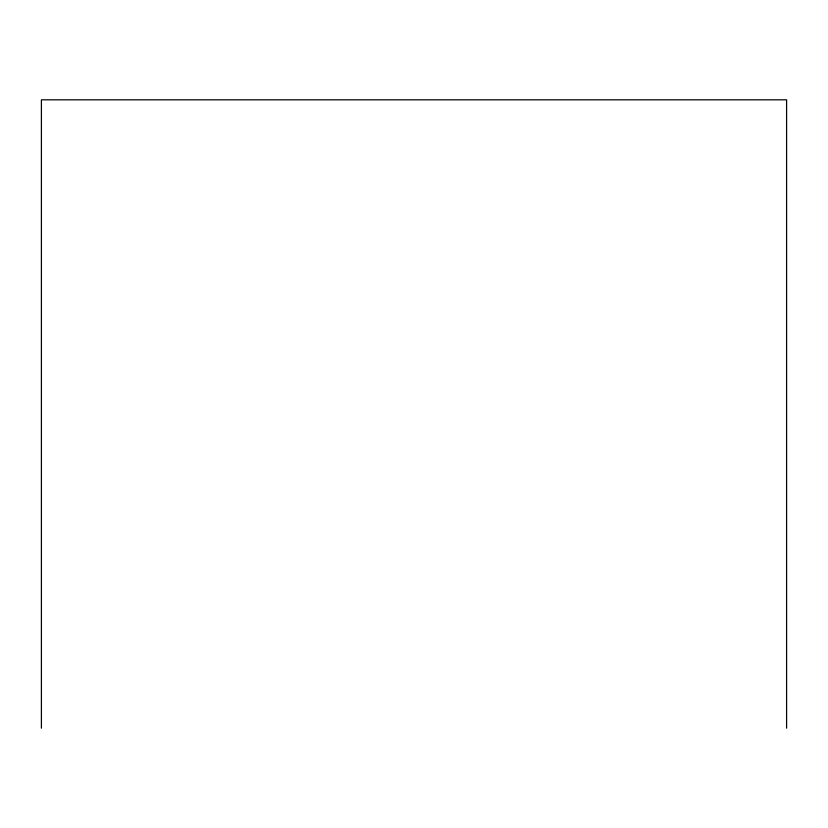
<?xml version="1.0" encoding="UTF-8"?>
<svg xmlns="http://www.w3.org/2000/svg" width="828" height="828" viewBox="0 0 828 828"><rect width="100%" height="100%" fill="white"/><g stroke="black" fill="none" stroke-linecap="round" stroke-linejoin="round"><path stroke-width="1.24" d="M786.6 728.185L786.6 99.815L41.4 99.815L41.4 728.185"/></g></svg>
